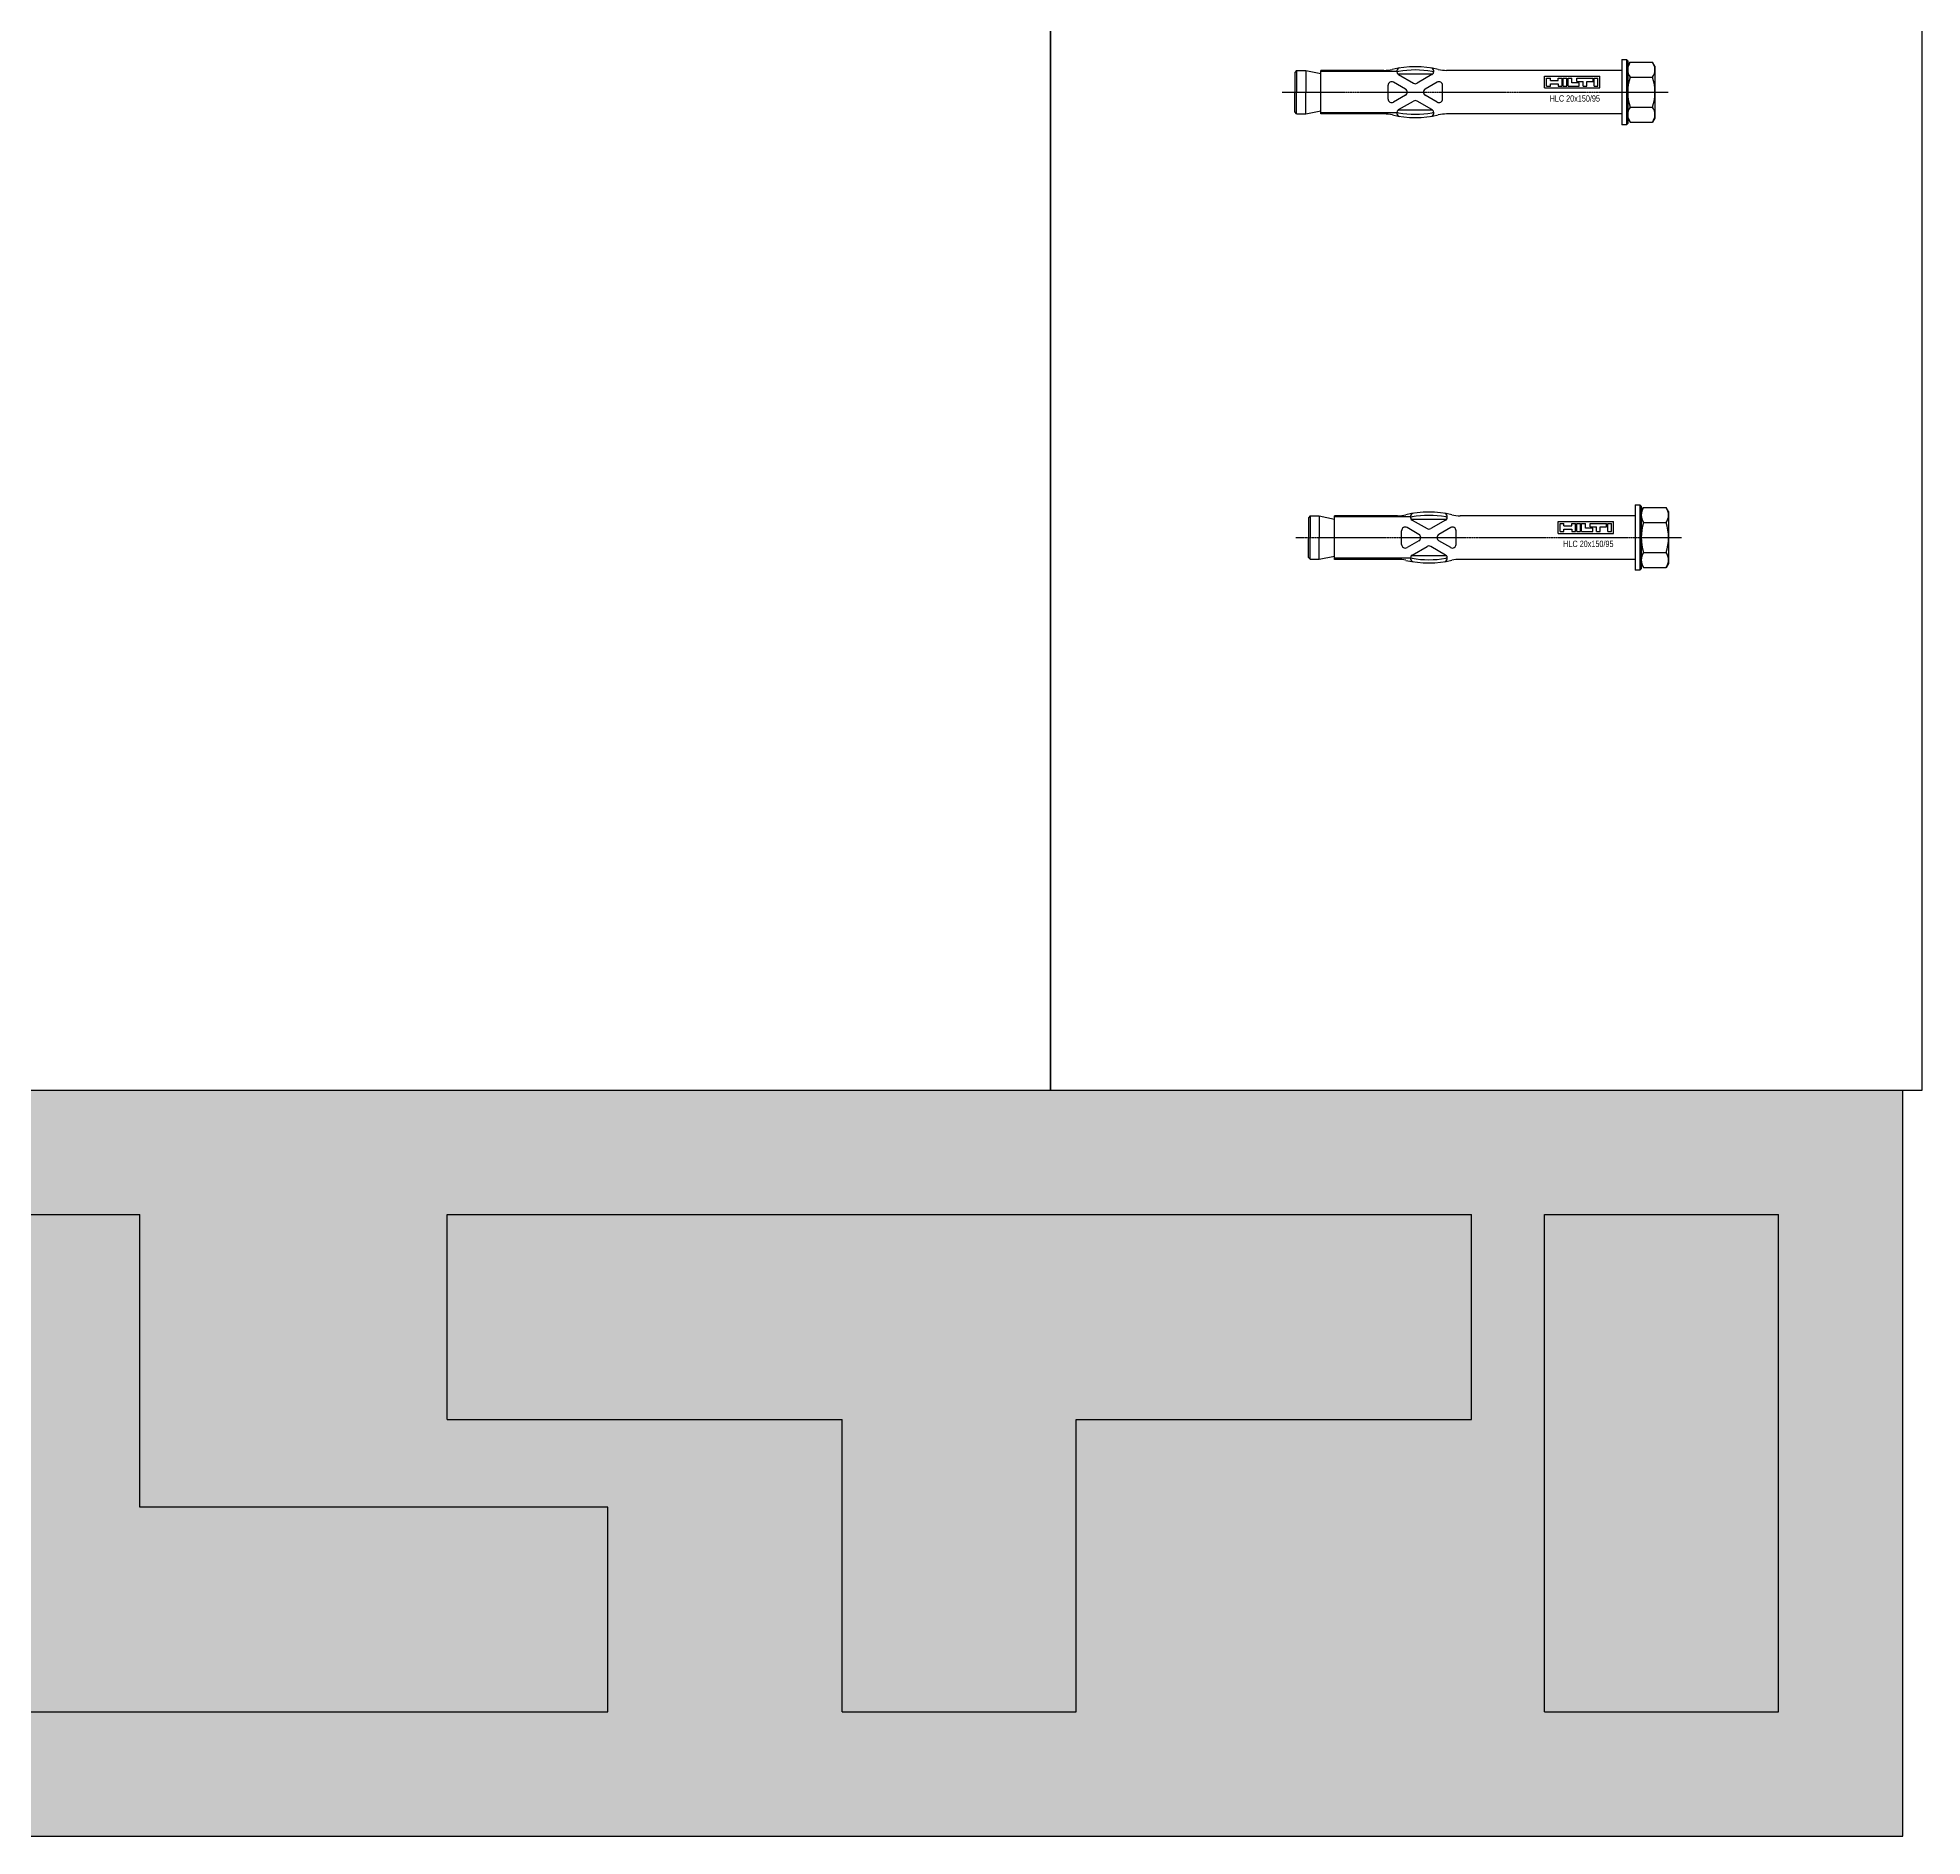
# Model space of a CAD drawing. Header units: millimetres. Extents: x 296 to 4896, y 152 to 3333.
# Drawn here: x 4031 to 4896, y 152 to 977 of the extents above; entities that cross this region are included whole.
import ezdxf
from ezdxf.enums import TextEntityAlignment as Align

# ---------------------------------------------------------------- set-up
doc = ezdxf.new("R2010")
doc.units = ezdxf.units.MM
doc.linetypes.add('CENTERLI', pattern=[1, 0.75, -0.0625, 0.125, -0.0625])
doc.layers.add('3', color=4, linetype='Continuous')
doc.styles.get("Standard").update_dxf_attribs({"font": 'arial.ttf'})

# ---------------------------------------------------------------- blocks, each defined once
blk = doc.blocks.new('HLC 20x150-95')
at = {"layer": '3'}
for p, q in [((-164.42, 9.92), (-165.25, 9.08)), ((-165.25, 9.08), (-165.25, 0)), ((-164.42, 9.92), (-160.25, 9.92)), ((-164.42, 9.92), (-164.42, 0)), ((-160.25, 9.92), (-160.25, 0)), ((-160.25, 9.92), (-153.29, 8.5)), ((-153.29, -10), (-153.29, 10)), ((-124.32, 10), (-153.29, 10)), ((-118.43, 9.47), (-153.29, 9.47)), ((-15.25, 10), (-95.59, 10)), ((-15.25, 15), (-13.12, 15)), ((-15.25, 15), (-15.25, -15)), ((-13.12, 15), (-12.5, 14.38)), ((-13.12, 15), (-13.12, -15)), ((-12.5, 14.38), (-12.5, -14.38)), ((-12.5, 11.88), (-11.44, 13.72)), ((-12.5, 11.88), (-12.5, -11.88)), ((-11.44, 13.72), (-1.06, 13.72)), ((0, 11.88), (-1.06, 13.72)), ((0, 11.88), (0, -11.88)), ((-122.45, -3.14), (-122.45, 3.14)), ((-114.52, 1.44), (-119.95, 4.58)), ((-101.93, 8.33), (-117.98, 8.33)), ((-117.6, 8.03), (-110.79, 4.1)), ((-102.31, 8.03), (-109.12, 4.1)), ((-99.95, 4.58), (-105.39, 1.44)), ((-97.45, -3.14), (-97.45, 3.14)), ((-11.44, 6.86), (-1.06, 6.86)), ((-165.25, -9.08), (-165.25, 0)), ((-164.42, -9.92), (-164.42, 0)), ((-160.25, -9.92), (-160.25, 0)), ((-160.25, -9.92), (-153.29, -8.5)), ((-114.52, -1.44), (-119.95, -4.58)), ((-101.93, -8.33), (-117.98, -8.33)), ((-117.6, -8.03), (-110.79, -4.1)), ((-102.31, -8.03), (-109.12, -4.1)), ((-99.95, -4.58), (-105.39, -1.44)), ((-11.44, -6.86), (-1.06, -6.86)), ((-164.42, -9.92), (-165.25, -9.08)), ((-164.42, -9.92), (-160.25, -9.92)), ((-118.43, -9.47), (-153.29, -9.47)), ((-124.32, -10), (-153.29, -10)), ((-15.25, -10), (-95.59, -10)), ((-13.12, -15), (-15.25, -15)), ((-13.12, -15), (-12.5, -14.38)), ((-12.5, -11.88), (-11.44, -13.72)), ((-11.44, -13.72), (-1.06, -13.72)), ((0, -11.88), (-1.06, -13.72))]:
    blk.add_line(p, q, dxfattribs=at)
at = {"layer": '3', "color": 1, "linetype": 'CENTERLI'}
blk.add_line((-171.01, 0), (6, 0), dxfattribs=at)
at = {"layer": '3', "color": 1}
for p, q in [((-50.61, 1.91), (-50.61, 7.37)), ((-50.61, 7.37), (-25.24, 7.37)), ((-50.61, 1.91), (-25.24, 1.91)), ((-49.7, 2.82), (-49.7, 6.46)), ((-49.7, 6.46), (-47.99, 6.46)), ((-49.7, 2.82), (-47.99, 2.82)), ((-47.99, 5.39), (-47.99, 6.46)), ((-47.99, 5.39), (-44.35, 5.39)), ((-47.99, 2.82), (-47.99, 3.89)), ((-47.99, 3.89), (-44.35, 3.89)), ((-44.35, 6.46), (-42.64, 6.46)), ((-44.35, 5.39), (-44.35, 6.46)), ((-44.35, 3.89), (-44.35, 2.82)), ((-44.35, 2.82), (-42.64, 2.82)), ((-42.64, 2.82), (-42.64, 6.46)), ((-42.1, 6.46), (-40.39, 6.46)), ((-42.1, 2.82), (-42.1, 6.46)), ((-42.1, 2.82), (-40.39, 2.82)), ((-40.39, 2.82), (-40.39, 6.46)), ((-39.85, 6.46), (-38.14, 6.46)), ((-39.85, 2.82), (-39.85, 6.46)), ((-39.85, 2.82), (-34.72, 2.82)), ((-38.14, 4.32), (-38.14, 6.46)), ((-34.72, 4.32), (-38.14, 4.32)), ((-35.89, 6.46), (-28.4, 6.46)), ((-35.89, 4.96), (-35.89, 6.46)), ((-35.89, 4.96), (-33, 4.96)), ((-34.72, 2.82), (-34.72, 4.32)), ((-33, 2.82), (-33, 4.96)), ((-33, 2.82), (-31.29, 2.82)), ((-31.29, 2.82), (-31.29, 4.96)), ((-31.29, 4.96), (-28.4, 4.96)), ((-28.4, 4.96), (-28.4, 6.46)), ((-27.87, 6.46), (-26.15, 6.46)), ((-27.87, 2.82), (-27.87, 6.46)), ((-27.87, 2.82), (-26.15, 2.82)), ((-26.15, 2.82), (-26.15, 6.46)), ((-25.24, 1.91), (-25.24, 7.37))]:
    blk.add_line(p, q, dxfattribs=at)
at = {"layer": '3'}
for centre, radius, start, end in [((-124.32, 26.67), 16.67, 270, 283.23845), ((-109.95, -34.38), 46.05, 76.76155, 103.23845), ((-116.76, 9.47), 1.67, 98.82695, 240), ((-117.47, 8.34), 1.17, 99.98019, 141.24568), ((-109.95, -34.38), 44.55, 80.01981, 99.98019), ((-103.14, 9.47), 1.67, 300, 81.17305), ((-102.44, 8.34), 1.17, 38.75432, 80.01981), ((-95.59, 26.67), 16.67, 256.76155, 270), ((-6.44, 10.29), 6.06, 145.56153, 214.43847), ((-6.06, 10.29), 6.06, 325.56153, 34.43847), ((-120.79, 3.14), 1.67, 60, 180), ((-115.35, 0), 1.67, 300, 60), ((-109.95, 5.54), 1.67, 240, 300), ((-104.55, 0), 1.67, 120, 240), ((-99.12, 3.14), 1.67, 0, 120), ((10.16, 0), 22.66, 162.38303, 197.61697), ((-22.66, 0), 22.66, 342.38303, 17.61697), ((-120.79, -3.14), 1.67, 180, 300), ((-116.76, -9.47), 1.67, 120, 261.17305), ((-109.95, -5.54), 1.67, 60, 120), ((-103.14, -9.47), 1.67, 278.82695, 60), ((-99.12, -3.14), 1.67, 240, 0), ((-6.44, -10.29), 6.06, 145.56153, 214.43847), ((-6.06, -10.29), 6.06, 325.56153, 34.43847), ((-124.32, -26.67), 16.67, 76.59123, 90), ((-109.95, 34.38), 46.05, 256.82317, 283.23845), ((-117.47, -8.34), 1.17, 218.75432, 260.01981), ((-109.95, 34.38), 44.55, 260.01981, 279.98019), ((-102.44, -8.34), 1.17, 279.98019, 321.24568), ((-95.59, -26.67), 16.67, 90, 103.23845)]:
    blk.add_arc(centre, radius, start, end, dxfattribs=at)
at = {"layer": '3', "color": 4, "width": 0.746429}
blk.add_text('HLC 20x150/95', height=2.916, dxfattribs=at).set_placement((-36.78, -4.35), align=Align.CENTER)
blk = doc.blocks.new('*U47')
at = {"layer": '3'}
for p, q in [((-164.42, 9.92), (-165.25, 9.08)), ((-165.25, 9.08), (-165.25, 0)), ((-164.42, 9.92), (-160.25, 9.92)), ((-164.42, 9.92), (-164.42, 0)), ((-160.25, 9.92), (-160.25, 0)), ((-160.25, 9.92), (-153.29, 8.5)), ((-153.29, -10), (-153.29, 10)), ((-124.32, 10), (-153.29, 10)), ((-118.43, 9.47), (-153.29, 9.47)), ((-15.25, 10), (-95.59, 10)), ((-15.25, 15), (-13.12, 15)), ((-15.25, 15), (-15.25, -15)), ((-13.12, 15), (-12.5, 14.38)), ((-13.12, 15), (-13.12, -15)), ((-12.5, 14.38), (-12.5, -14.38)), ((-12.5, 11.88), (-11.44, 13.72)), ((-12.5, 11.88), (-12.5, -11.88)), ((-11.44, 13.72), (-1.06, 13.72)), ((0, 11.88), (-1.06, 13.72)), ((0, 11.88), (0, -11.88)), ((-122.45, -3.14), (-122.45, 3.14)), ((-114.52, 1.44), (-119.95, 4.58)), ((-101.93, 8.33), (-117.98, 8.33)), ((-117.6, 8.03), (-110.79, 4.1)), ((-102.31, 8.03), (-109.12, 4.1)), ((-99.95, 4.58), (-105.39, 1.44)), ((-97.45, -3.14), (-97.45, 3.14)), ((-11.44, 6.86), (-1.06, 6.86)), ((-165.25, -9.08), (-165.25, 0)), ((-164.42, -9.92), (-164.42, 0)), ((-160.25, -9.92), (-160.25, 0)), ((-160.25, -9.92), (-153.29, -8.5)), ((-114.52, -1.44), (-119.95, -4.58)), ((-101.93, -8.33), (-117.98, -8.33)), ((-117.6, -8.03), (-110.79, -4.1)), ((-102.31, -8.03), (-109.12, -4.1)), ((-99.95, -4.58), (-105.39, -1.44)), ((-11.44, -6.86), (-1.06, -6.86)), ((-164.42, -9.92), (-165.25, -9.08)), ((-164.42, -9.92), (-160.25, -9.92)), ((-118.43, -9.47), (-153.29, -9.47)), ((-124.32, -10), (-153.29, -10)), ((-15.25, -10), (-95.59, -10)), ((-13.12, -15), (-15.25, -15)), ((-13.12, -15), (-12.5, -14.38)), ((-12.5, -11.88), (-11.44, -13.72)), ((-11.44, -13.72), (-1.06, -13.72)), ((0, -11.88), (-1.06, -13.72))]:
    blk.add_line(p, q, dxfattribs=at)
at = {"layer": '3', "color": 1, "linetype": 'CENTERLI'}
blk.add_line((-171.01, 0), (6, 0), dxfattribs=at)
at = {"layer": '3', "color": 1}
for p, q in [((-50.61, 1.91), (-50.61, 7.37)), ((-50.61, 7.37), (-25.24, 7.37)), ((-50.61, 1.91), (-25.24, 1.91)), ((-49.7, 2.82), (-49.7, 6.46)), ((-49.7, 6.46), (-47.99, 6.46)), ((-49.7, 2.82), (-47.99, 2.82)), ((-47.99, 5.39), (-47.99, 6.46)), ((-47.99, 5.39), (-44.35, 5.39)), ((-47.99, 2.82), (-47.99, 3.89)), ((-47.99, 3.89), (-44.35, 3.89)), ((-44.35, 6.46), (-42.64, 6.46)), ((-44.35, 5.39), (-44.35, 6.46)), ((-44.35, 3.89), (-44.35, 2.82)), ((-44.35, 2.82), (-42.64, 2.82)), ((-42.64, 2.82), (-42.64, 6.46)), ((-42.1, 6.46), (-40.39, 6.46)), ((-42.1, 2.82), (-42.1, 6.46)), ((-42.1, 2.82), (-40.39, 2.82)), ((-40.39, 2.82), (-40.39, 6.46)), ((-39.85, 6.46), (-38.14, 6.46)), ((-39.85, 2.82), (-39.85, 6.46)), ((-39.85, 2.82), (-34.72, 2.82)), ((-38.14, 4.32), (-38.14, 6.46)), ((-34.72, 4.32), (-38.14, 4.32)), ((-35.89, 6.46), (-28.4, 6.46)), ((-35.89, 4.96), (-35.89, 6.46)), ((-35.89, 4.96), (-33, 4.96)), ((-34.72, 2.82), (-34.72, 4.32)), ((-33, 2.82), (-33, 4.96)), ((-33, 2.82), (-31.29, 2.82)), ((-31.29, 2.82), (-31.29, 4.96)), ((-31.29, 4.96), (-28.4, 4.96)), ((-28.4, 4.96), (-28.4, 6.46)), ((-27.87, 6.46), (-26.15, 6.46)), ((-27.87, 2.82), (-27.87, 6.46)), ((-27.87, 2.82), (-26.15, 2.82)), ((-26.15, 2.82), (-26.15, 6.46)), ((-25.24, 1.91), (-25.24, 7.37))]:
    blk.add_line(p, q, dxfattribs=at)
at = {"layer": '3'}
for centre, radius, start, end in [((-124.32, 26.67), 16.67, 270, 283.23845), ((-109.95, -34.38), 46.05, 76.76155, 103.23845), ((-116.76, 9.47), 1.67, 98.82695, 240), ((-117.47, 8.34), 1.17, 99.98019, 141.24568), ((-109.95, -34.38), 44.55, 80.01981, 99.98019), ((-103.14, 9.47), 1.67, 300, 81.17305), ((-102.44, 8.34), 1.17, 38.75432, 80.01981), ((-95.59, 26.67), 16.67, 256.76155, 270), ((-6.44, 10.29), 6.06, 145.56153, 214.43847), ((-6.06, 10.29), 6.06, 325.56153, 34.43847), ((-120.79, 3.14), 1.67, 60, 180), ((-115.35, 0), 1.67, 300, 60), ((-109.95, 5.54), 1.67, 240, 300), ((-104.55, 0), 1.67, 120, 240), ((-99.12, 3.14), 1.67, 0, 120), ((10.16, 0), 22.66, 162.38303, 197.61697), ((-22.66, 0), 22.66, 342.38303, 17.61697), ((-120.79, -3.14), 1.67, 180, 300), ((-116.76, -9.47), 1.67, 120, 261.17305), ((-109.95, -5.54), 1.67, 60, 120), ((-103.14, -9.47), 1.67, 278.82695, 60), ((-99.12, -3.14), 1.67, 240, 0), ((-6.44, -10.29), 6.06, 145.56153, 214.43847), ((-6.06, -10.29), 6.06, 325.56153, 34.43847), ((-124.32, -26.67), 16.67, 76.59123, 90), ((-109.95, 34.38), 46.05, 256.82317, 283.23845), ((-117.47, -8.34), 1.17, 218.75432, 260.01981), ((-109.95, 34.38), 44.55, 260.01981, 279.98019), ((-102.44, -8.34), 1.17, 279.98019, 321.24568), ((-95.59, -26.67), 16.67, 90, 103.23845)]:
    blk.add_arc(centre, radius, start, end, dxfattribs=at)
at = {"layer": '3', "color": 4, "width": 0.746429}
blk.add_text('HLC 20x150/95', height=2.916, dxfattribs=at).set_placement((-36.78, -4.35), align=Align.CENTER)
blk = doc.blocks.new('logo_hilti')
h = blk.add_hatch(color=1)
h.paths.add_polyline_path([(5261.7, 1132.3), (0, 1132.3), (0, 0), (5261.7, 0)])
h.paths.add_polyline_path([(3052.7, 943.6), (4606.8, 943.6), (4606.8, 632.7), (4007.3, 632.7), (4007.3, 188.7), (3652.1, 188.7), (3652.1, 632.7), (3052.7, 632.7)], flags=16)
h.paths.add_polyline_path([(2586.4, 499.5), (3296.9, 499.5), (3296.9, 188.7), (2231.2, 188.7), (2231.2, 943.6), (2586.5, 943.6)], flags=16)
h.paths.add_polyline_path([(2120.2, 188.7), (1765, 188.7), (1765, 943.6), (2120.2, 943.6)], flags=16)
h.paths.add_polyline_path([(1654, 188.7), (1298.8, 188.7), (1298.8, 410.7), (543.9, 410.7), (543.9, 188.7), (188.7, 188.7), (188.7, 943.6), (543.9, 943.6), (543.9, 721.5), (1298.8, 721.5), (1298.8, 943.6), (1654, 943.6)], flags=16)
h.paths.add_polyline_path([(4717.8, 943.6), (5073, 943.6), (5073, 188.7), (4717.8, 188.7)], flags=16)
for points in [[(3296.9, 499.5), (2586.4, 499.5), (2586.5, 943.6), (2231.2, 943.6), (2231.2, 188.7), (3296.9, 188.7)], [(4007.3, 632.7), (4606.8, 632.7), (4606.8, 943.6), (3052.7, 943.6), (3052.7, 632.7), (3652.1, 632.7), (3652.1, 188.7), (4007.3, 188.7)], [(5073, 943.6), (4717.8, 943.6), (4717.8, 188.7), (5073, 188.7)]]:
    blk.add_hatch(color=256).paths.add_polyline_path(points)
at = {"color": 1}
for p, q in [((0, 1132.3), (5261.7, 1132.3)), ((5261.7, 0), (5261.7, 1132.3)), ((2231.2, 943.6), (2586.5, 943.6)), ((2586.4, 499.5), (2586.5, 943.6)), ((3052.7, 943.6), (4606.8, 943.6)), ((3052.7, 632.7), (3052.7, 943.6)), ((4606.8, 632.7), (4606.8, 943.6)), ((4717.8, 943.6), (5073, 943.6)), ((4717.8, 188.7), (4717.8, 943.6)), ((5073, 188.7), (5073, 943.6)), ((3052.7, 632.7), (3652.1, 632.7)), ((3652.1, 188.7), (3652.1, 632.7)), ((4007.3, 188.7), (4007.3, 632.7)), ((4007.3, 632.7), (4606.8, 632.7)), ((3296.9, 499.5), (2586.5, 499.5)), ((3296.9, 188.7), (3296.9, 499.5)), ((2231.2, 188.7), (3296.9, 188.7)), ((3652.1, 188.7), (4007.3, 188.7)), ((4717.8, 188.7), (5073, 188.7)), ((0, 0), (5261.7, 0))]:
    blk.add_line(p, q, dxfattribs=at)

msp = doc.modelspace()

# ---------------------------------------------------------------- linework, layer by layer
at = {"color": 18, "true_color": 0x000000}
for points in [[(3895.77, 493.94), (4495.77, 493.94), (4495.77, 2001.55), (3895.77, 2001.55)], [(4495.77, 493.94), (4895.77, 493.94), (4895.77, 2001.55), (4495.77, 2001.55)]]:
    msp.add_lwpolyline(points, close=True, dxfattribs=at)

# ---------------------------------------------------------------- block references
for name, p in [('HLC 20x150-95', (4773.11, 951.9)), ('*U47', (4779.33, 747.52))]:
    msp.add_blockref(name, p)
at = {"xscale": 0.3024, "yscale": 0.3024, "zscale": 0.3024}
msp.add_blockref('logo_hilti', (3295.77, 151.55), dxfattribs=at)

doc.saveas('drawing.dxf')
